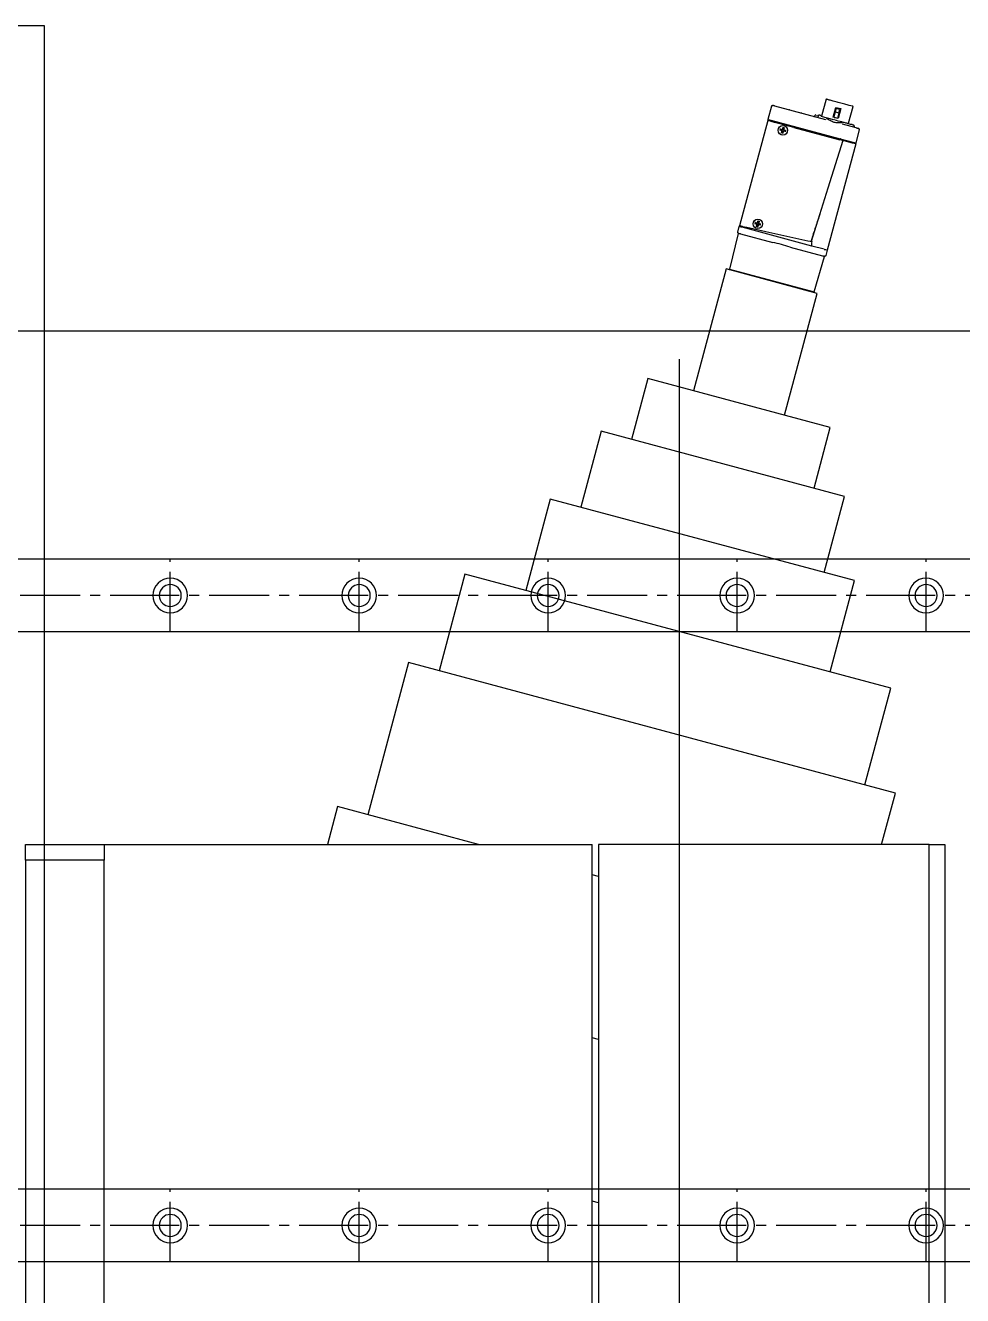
# Model space of a CAD drawing. Extents: x 500 to 100500, y -14500 to 21140.
# Drawn here: x 12942.7 to 13240.3, y -6461.3 to -6058 of the extents above; entities that cross this region are included whole.
import ezdxf

# ---------------------------------------------------------------- set-up
doc = ezdxf.new("R2010")
doc.units = 0
doc.linetypes.add('CENTER2', pattern=[28.575, 19.05, -3.175, 3.175, -3.175])
doc.layers.get('0').update_dxf_attribs({"linetype": 'CONTINUOUS'})
doc.layers.add('D', color=7, linetype='CONTINUOUS')
doc.layers.add('M06SMMF-001B', color=7, linetype='CONTINUOUS')

# ---------------------------------------------------------------- blocks, each defined once
blk = doc.blocks.new('KA$C8c2c60d8')
at = {"layer": 'M06SMMF-001B', "color": 2}
for p, q in [((0, 938, 76.23), (400, 938, 76.23)), ((400, 938, 86.7), (400, 158, 97.17))]:
    blk.add_line(p, q, dxfattribs=at)
blk = doc.blocks.new('KA$C71AE73A2')
at = {"color": 150, "linetype": 'Continuous'}
for p, q in [((0, 11.5), (59.999998, 11.5)), ((0, -11.50015), (59.999998, -11.50015))]:
    blk.add_line(p, q, dxfattribs=at)
at = {"color": 1, "linetype": 'CENTER2'}
for p, q in [((0, 11.5), (0, -11.50015)), ((59.999998, 11.5), (59.999998, -11.50015)), ((0, 0), (59.999998, 0))]:
    blk.add_line(p, q, dxfattribs=at)
at = {"color": 150, "linetype": 'Continuous'}
for centre, radius, start, end in [((0, 0), 5.5, 270, 90), ((59.999998, 0), 5.5, 90, 270), ((0, 0), 3.5, 270, 90), ((59.999998, 0), 3.5, 90, 270)]:
    blk.add_arc(centre, radius, start, end, dxfattribs=at)
blk = doc.blocks.new('KF4X')
at = {"color": 7, "linetype": 'Continuous', "rotation": 180}
for p in [(87125.38, -119640.32, 69.39), (87185.38, -119640.32, 69.39), (87245.38, -119640.32, 69.39), (87305.38, -119640.32, 69.39), (87365.38, -119640.32, 69.39), (87425.38, -119640.32, 69.39)]:
    blk.add_blockref('KA$C71AE73A2', p, dxfattribs=at)
blk = doc.blocks.new('KSKDKFK')
at = {"layer": 'M06SMMF-001B'}
blk.add_line((-18468.91, -25893.19, -62.85), (-15968.91, -25893.19, -62.85), dxfattribs=at)
for p in [(-105004.29, 93663.14, -45.95), (-105004.29, 93463.14, -45.95)]:
    blk.add_blockref('KF4X', p, dxfattribs=at)
blk = doc.blocks.new('KJG24hsdfhahg')
at = {"color": 1, "linetype": 'Continuous', "lineweight": 25}
for p, q in [((-16406.02, -19332.2), (-16422.21, -19327.86)), ((-16405.93, -19325.7), (-16407.37, -19331.05)), ((-16423.25, -19327.89), (-16424.5, -19332.11)), ((-16409.51, -19330.85), (-16409.54, -19330.95)), ((-16408.38, -19330.69), (-16408.6, -19331.51)), ((-16403.53, -19332.25), (-16407.56, -19331.17)), ((-16403.7, -19331.37), (-16402.87, -19328.28)), ((-16402.15, -19331.79), (-16403.7, -19331.37)), ((-16403.03, -19329.67), (-16403.51, -19331.42)), ((-16402.76, -19328.62), (-16403.03, -19329.67)), ((-16403.03, -19329.67), (-16401.88, -19329.98)), ((-16402.87, -19328.28), (-16401.33, -19328.7)), ((-16401.6, -19328.93), (-16402.76, -19328.62)), ((-16401.91, -19328.85), (-16402.44, -19328.71)), ((-16401.88, -19329.98), (-16402.35, -19331.73)), ((-16401.33, -19328.7), (-16402.15, -19331.79)), ((-16401.88, -19329.98), (-16401.6, -19328.93)), ((-16398.82, -19333.34), (-16397.38, -19327.99)), ((-16424.48, -19332.43), (-16433.43, -19365.85)), ((-16424.5, -19332.11), (-16424.5, -19332.11)), ((-16424.5, -19332.11), (-16424.49, -19332.43)), ((-16423.51, -19332.69), (-16423.62, -19332.66)), ((-16423.54, -19332.37), (-16423.53, -19332.37)), ((-16423.53, -19332.37), (-16401.53, -19338.27)), ((-16423.51, -19332.69), (-16422.18, -19333.05)), ((-16416.25, -19334.63), (-16422.18, -19333.05)), ((-16420.15, -19335.65), (-16420.67, -19335.5)), ((-16420.58, -19335.15), (-16420.05, -19335.29)), ((-16420.13, -19335.57), (-16420.54, -19335.53)), ((-16420.45, -19335.19), (-16420.07, -19335.36)), ((-16420.09, -19335.58), (-16420.13, -19335.57)), ((-16420.07, -19335.36), (-16420.03, -19335.38)), ((-16419.9, -19335.97), (-16419.88, -19335.93)), ((-16419.75, -19335.11), (-16419.6, -19334.59)), ((-16419.68, -19335.17), (-16419.67, -19335.13)), ((-16419.67, -19335.13), (-16419.63, -19334.72)), ((-16419.47, -19335.19), (-16419.48, -19335.23)), ((-16419.3, -19334.81), (-16419.47, -19335.19)), ((-16419.26, -19334.68), (-16419.39, -19335.21)), ((-16419.29, -19335.8), (-16419.33, -19335.78)), ((-16418.79, -19336), (-16419.31, -19335.87)), ((-16418.91, -19335.96), (-16419.29, -19335.8)), ((-16419.28, -19335.58), (-16419.24, -19335.59)), ((-16419.24, -19335.59), (-16418.83, -19335.63)), ((-16419.22, -19335.51), (-16418.69, -19335.66)), ((-16416.25, -19334.63), (-16401.6, -19338.56)), ((-16403.07, -19332.11), (-16403.33, -19332.04)), ((-16396.36, -19334.79), (-16400.75, -19333.61)), ((-16397.82, -19333.78), (-16397.76, -19333.53)), ((-16397.08, -19334.29), (-16397.05, -19334.18)), ((-16395.47, -19335.33), (-16396.5, -19339.62)), ((-16425.77, -19337.05), (-16425.72, -19337.07)), ((-16420.11, -19336.48), (-16419.98, -19335.95)), ((-16420.07, -19336.35), (-16419.9, -19335.97)), ((-16419.61, -19336.05), (-16419.76, -19336.57)), ((-16419.69, -19336.02), (-16419.73, -19336.44)), ((-16419.68, -19335.98), (-16419.69, -19336.02)), ((-16396.57, -19339.91), (-16405.59, -19373.61)), ((-16400.29, -19338.91), (-16401.6, -19338.56)), ((-16401.53, -19338.27), (-16397.46, -19339.36)), ((-16400.27, -19338.92), (-16400.29, -19338.91)), ((-16400.27, -19338.92), (-16400.2, -19338.94)), ((-16397.53, -19339.65), (-16400.2, -19338.94)), ((-16396.57, -19339.91), (-16397.53, -19339.65)), ((-16396.57, -19339.91), (-16396.5, -19339.62)), ((-16396.57, -19339.91), (-16396.5, -19339.62)), ((-16432.19, -19361.21), (-16432.24, -19361.2)), ((-16434.03, -19367.87), (-16433.61, -19366.11)), ((-16433.61, -19366.11), (-16433.43, -19365.85)), ((-16410.46, -19372.32), (-16432.64, -19366.37)), ((-16432.46, -19366.06), (-16431.11, -19366.36)), ((-16431.11, -19366.36), (-16425.11, -19367.68)), ((-16428.11, -19365.35), (-16428.63, -19365.2)), ((-16428.54, -19364.86), (-16428.01, -19364.99)), ((-16428.09, -19365.27), (-16428.5, -19365.23)), ((-16428.41, -19364.9), (-16428.03, -19365.06)), ((-16428.05, -19365.28), (-16428.09, -19365.27)), ((-16428.07, -19366.18), (-16427.93, -19365.65)), ((-16428.03, -19365.06), (-16427.99, -19365.08)), ((-16428.03, -19366.05), (-16427.86, -19365.67)), ((-16427.86, -19365.67), (-16427.84, -19365.63)), ((-16427.57, -19365.75), (-16427.72, -19366.27)), ((-16427.71, -19364.81), (-16427.56, -19364.29)), ((-16427.65, -19365.73), (-16427.69, -19366.14)), ((-16427.64, -19365.69), (-16427.65, -19365.73)), ((-16427.64, -19364.88), (-16427.63, -19364.84)), ((-16427.63, -19364.84), (-16427.59, -19364.42)), ((-16427.42, -19364.89), (-16427.44, -19364.93)), ((-16427.26, -19364.51), (-16427.42, -19364.89)), ((-16427.22, -19364.38), (-16427.35, -19364.91)), ((-16427.25, -19365.5), (-16427.29, -19365.48)), ((-16426.74, -19365.71), (-16427.27, -19365.57)), ((-16426.87, -19365.67), (-16427.25, -19365.5)), ((-16427.24, -19365.28), (-16427.2, -19365.29)), ((-16427.2, -19365.29), (-16426.78, -19365.33)), ((-16427.17, -19365.21), (-16426.65, -19365.36)), ((-16425.11, -19367.68), (-16411.76, -19370.63)), ((-16433.93, -19368.31), (-16436.66, -19379.69)), ((-16433.14, -19368.41), (-16422.92, -19371.15)), ((-16411.76, -19370.63), (-16410.4, -19370.92)), ((-16417.38, -19372.64), (-16407.11, -19375.39)), ((-16406.56, -19373.36), (-16410.46, -19372.32)), ((-16409.74, -19386.9), (-16406.42, -19375.68)), ((-16406.45, -19375.72), (-16406.45, -19375.72)), ((-16405.59, -19373.61), (-16406.06, -19375.36)), ((-16437.74, -19379.6), (-16448.1, -19418.24)), ((-16408.76, -19387.37), (-16437.74, -19379.6)), ((-16436.66, -19379.69), (-16436.52, -19379.93)), ((-16436.66, -19379.69), (-16409.74, -19386.9)), ((-16419.12, -19426.01), (-16408.76, -19387.37)), ((-16409.99, -19387.04), (-16409.74, -19386.9)), ((-16462.58, -19414.36), (-16467.76, -19433.68)), ((-16404.63, -19429.89), (-16462.58, -19414.36)), ((-16477.42, -19431.09), (-16483.89, -19455.24)), ((-16400.15, -19451.8), (-16477.42, -19431.09)), ((-16409.8, -19449.21), (-16404.63, -19429.89)), ((-16493.55, -19452.65), (-16501.31, -19481.63)), ((-16396.96, -19478.53), (-16493.55, -19452.65)), ((-16406.62, -19475.94), (-16400.15, -19451.8)), ((-16520.63, -19476.45), (-16528.86, -19507.17)), ((-16385.4, -19512.69), (-16520.63, -19476.45)), ((-16404.72, -19507.51), (-16396.96, -19478.53)), ((-16538.52, -19504.58), (-16551.46, -19552.88)), ((-16383.97, -19545.99), (-16538.52, -19504.58)), ((-16393.63, -19543.4), (-16385.4, -19512.69)), ((-16388.34, -19562.27), (-16383.97, -19545.99)), ((-16561.12, -19550.29), (-16564.33, -19562.27)), ((-16516.39, -19562.27), (-16561.12, -19550.29)), ((-16660.23, -19567.27), (-16660.23, -19562.27)), ((-16660.23, -19562.27), (-16635.23, -19562.27)), ((-16635.23, -19562.27), (-16635.23, -19567.27)), ((-16635.23, -19562.27), (-16480.23, -19562.27)), ((-16480.23, -19762.27), (-16480.23, -19562.27)), ((-16478.23, -19562.27), (-16478.23, -19762.27)), ((-16373.23, -19562.27), (-16478.23, -19562.27)), ((-16373.23, -19762.27), (-16373.23, -19562.27)), ((-16373.23, -19562.27), (-16368.23, -19562.27)), ((-16368.23, -19562.27), (-16368.23, -19762.27)), ((-16635.23, -19567.27), (-16660.23, -19567.27)), ((-16660.23, -19567.27), (-16660.23, -19757.27)), ((-16635.23, -19757.27), (-16635.23, -19567.27)), ((-16478.23, -19572.5), (-16480.23, -19571.96)), ((-16478.23, -19624.26), (-16480.23, -19623.73)), ((-16478.23, -19676.03), (-16480.23, -19675.49))]:
    blk.add_line(p, q, dxfattribs=at)
at = {"color": 1, "linetype": 'Continuous', "lineweight": 25, "flags": 128}
blk.add_lwpolyline([(-16400.61, -19338.82), (-16405.37, -19353.9), (-16410.72, -19370.85)], dxfattribs=at)
at = {"color": 1, "linetype": 'Continuous', "lineweight": 25}
for centre in [(-16419.68, -19335.58), (-16427.64, -19365.28)]:
    blk.add_circle(centre, 1.5, dxfattribs=at)
for centre, radius, start, end in [((-16417.49, -19329.23), 0.2, 75, 134.999), ((-16414.06, -19330.15), 0.2, 14.9842, 75), ((-16409.83, -19330.87), 0.3, 255, 343.5), ((-16409.32, -19330.9), 0.2, 75, 163.5), ((-16408.99, -19330.99), 0.2, 346.5, 75), ((-16419.68, -19335.58), 0.405, 150.0998, 179.9002), ((-16419.68, -19335.58), 0.405, 240.0998, 269.9002), ((-16419.68, -19335.58), 0.405, 60.0998, 89.9002), ((-16419.68, -19335.58), 0.405, 330.0998, 359.9002), ((-16397.25, -19334.14), 0.2, 346.5, 75), ((-16396.79, -19334.36), 0.3, 166.5, 255), ((-16427.64, -19365.28), 0.405, 150.0998, 179.9002), ((-16427.64, -19365.28), 0.405, 240.0998, 269.9002), ((-16427.64, -19365.28), 0.405, 60.0998, 89.9002), ((-16427.64, -19365.28), 0.405, 330.0998, 359.9002)]:
    blk.add_arc(centre, radius, start, end, dxfattribs=at)
blk.add_ellipse((-16406.56, -19373.35), major_axis=(0.966, -0.259), ratio=0.013091, start_param=4.712389, end_param=6.283185, dxfattribs=at)
for points in [[(-16423.25, -19327.89), (-16423.23, -19327.85), (-16423.2, -19327.78), (-16423.11, -19327.7), (-16423, -19327.66), (-16422.92, -19327.68), (-16422.88, -19327.68)], [(-16397.38, -19327.99), (-16397.45, -19327.97), (-16397.58, -19327.94), (-16398.56, -19327.68), (-16399.98, -19327.3), (-16401.66, -19326.85), (-16403.34, -19326.4), (-16404.75, -19326.02), (-16405.74, -19325.75), (-16405.87, -19325.72), (-16405.93, -19325.7)], [(-16423.62, -19332.66), (-16423.73, -19332.63), (-16423.96, -19332.57), (-16424.25, -19332.49), (-16424.45, -19332.44), (-16424.48, -19332.43), (-16424.49, -19332.43)], [(-16419.98, -19335.95), (-16419.97, -19335.92), (-16419.96, -19335.85), (-16420, -19335.76), (-16420.06, -19335.69), (-16420.12, -19335.66), (-16420.15, -19335.65)], [(-16420.05, -19335.29), (-16420.02, -19335.29), (-16419.96, -19335.3), (-16419.86, -19335.26), (-16419.79, -19335.2), (-16419.76, -19335.14), (-16419.75, -19335.11)], [(-16419.31, -19335.87), (-16419.34, -19335.87), (-16419.41, -19335.86), (-16419.5, -19335.89), (-16419.58, -19335.96), (-16419.6, -19336.02), (-16419.61, -19336.05)], [(-16419.39, -19335.21), (-16419.39, -19335.24), (-16419.4, -19335.3), (-16419.37, -19335.4), (-16419.3, -19335.47), (-16419.24, -19335.5), (-16419.22, -19335.51)], [(-16395.68, -19334.97), (-16395.64, -19334.98), (-16395.57, -19335.01), (-16395.49, -19335.1), (-16395.45, -19335.21), (-16395.46, -19335.29), (-16395.47, -19335.33)], [(-16433.82, -19368.23), (-16433.85, -19368.22), (-16433.93, -19368.19), (-16434, -19368.1), (-16434.05, -19367.99), (-16434.04, -19367.91), (-16434.03, -19367.87)], [(-16427.93, -19365.65), (-16427.93, -19365.62), (-16427.92, -19365.55), (-16427.96, -19365.46), (-16428.02, -19365.39), (-16428.08, -19365.36), (-16428.11, -19365.35)], [(-16428.01, -19364.99), (-16427.98, -19364.99), (-16427.91, -19365), (-16427.82, -19364.97), (-16427.75, -19364.9), (-16427.72, -19364.84), (-16427.71, -19364.81)], [(-16427.27, -19365.57), (-16427.3, -19365.57), (-16427.37, -19365.56), (-16427.46, -19365.6), (-16427.53, -19365.66), (-16427.56, -19365.72), (-16427.57, -19365.75)], [(-16427.35, -19364.91), (-16427.35, -19364.94), (-16427.36, -19365.01), (-16427.33, -19365.1), (-16427.26, -19365.17), (-16427.2, -19365.2), (-16427.17, -19365.21)], [(-16406.06, -19375.36), (-16406.08, -19375.4), (-16406.11, -19375.47), (-16406.2, -19375.55), (-16406.31, -19375.59), (-16406.39, -19375.58), (-16406.43, -19375.57)]]:
    blk.add_open_spline(points, degree=3, dxfattribs=at)
for points, knots in [([(-16422.83, -19327.7), (-16422.87, -19327.69), (-16422.95, -19327.67), (-16423, -19327.68), (-16423.03, -19327.68)], [0, 0, 0, 0, 0.480528, 1, 1, 1, 1]), ([(-16422.21, -19327.86), (-16422.29, -19327.84), (-16422.42, -19327.8), (-16422.58, -19327.76), (-16422.69, -19327.73), (-16422.74, -19327.72), (-16422.77, -19327.71)], [0, 0, 0, 0, 0.3801107, 0.5864892, 0.7936326, 1, 1, 1, 1]), ([(-16407.61, -19330.89), (-16407.74, -19330.86), (-16408.29, -19330.71), (-16408.34, -19330.7), (-16408.38, -19330.69)], [0, 0, 0, 0, 0.239409, 1, 1, 1, 1]), ([(-16424.5, -19332.11), (-16424.49, -19332.12), (-16424.46, -19332.13), (-16424.24, -19332.19), (-16423.92, -19332.28), (-16423.67, -19332.34), (-16423.54, -19332.37)], [0, 0, 0, 0, 0.250079, 0.5, 0.749921, 1, 1, 1, 1]), ([(-16420.67, -19335.5), (-16420.66, -19335.5), (-16420.63, -19335.51), (-16420.59, -19335.52), (-16420.56, -19335.53), (-16420.55, -19335.53), (-16420.54, -19335.53)], [0, 0, 0, 0, 0.25462, 0.498285, 0.749871, 1, 1, 1, 1]), ([(-16420.45, -19335.19), (-16420.46, -19335.19), (-16420.47, -19335.19), (-16420.5, -19335.18), (-16420.54, -19335.16), (-16420.57, -19335.16), (-16420.58, -19335.15)], [0, 0, 0, 0, 0.252798, 0.501911, 0.748026, 1, 1, 1, 1]), ([(-16419.88, -19335.93), (-16419.88, -19335.9), (-16419.88, -19335.84), (-16419.9, -19335.77), (-16419.92, -19335.72), (-16419.95, -19335.67), (-16420.01, -19335.62), (-16420.06, -19335.59), (-16420.09, -19335.58)], [0, 0, 0, 0, 0.248487, 0.381526, 0.5, 0.618379, 0.751513, 1, 1, 1, 1]), ([(-16420.03, -19335.38), (-16420, -19335.38), (-16419.94, -19335.38), (-16419.87, -19335.37), (-16419.82, -19335.34), (-16419.77, -19335.31), (-16419.72, -19335.25), (-16419.7, -19335.21), (-16419.68, -19335.17)], [0, 0, 0, 0, 0.248487, 0.381527, 0.5, 0.618379, 0.751513, 1, 1, 1, 1]), ([(-16419.33, -19335.78), (-16419.37, -19335.78), (-16419.42, -19335.77), (-16419.49, -19335.79), (-16419.55, -19335.82), (-16419.59, -19335.85), (-16419.65, -19335.9), (-16419.67, -19335.95), (-16419.68, -19335.98)], [0, 0, 0, 0, 0.248487, 0.381526, 0.5, 0.61838, 0.751513, 1, 1, 1, 1]), ([(-16419.6, -19334.59), (-16419.61, -19334.6), (-16419.61, -19334.63), (-16419.62, -19334.67), (-16419.63, -19334.7), (-16419.63, -19334.71), (-16419.63, -19334.72)], [0, 0, 0, 0, 0.25462, 0.498285, 0.749871, 1, 1, 1, 1]), ([(-16419.48, -19335.23), (-16419.48, -19335.26), (-16419.49, -19335.32), (-16419.47, -19335.39), (-16419.44, -19335.44), (-16419.41, -19335.49), (-16419.36, -19335.54), (-16419.31, -19335.56), (-16419.28, -19335.58)], [0, 0, 0, 0, 0.248487, 0.381526, 0.5, 0.618379, 0.751513, 1, 1, 1, 1]), ([(-16419.26, -19334.68), (-16419.26, -19334.7), (-16419.27, -19334.72), (-16419.28, -19334.76), (-16419.29, -19334.79), (-16419.29, -19334.8), (-16419.3, -19334.81)], [0, 0, 0, 0, 0.251974, 0.498089, 0.747202, 1, 1, 1, 1]), ([(-16418.69, -19335.66), (-16418.71, -19335.66), (-16418.73, -19335.65), (-16418.77, -19335.64), (-16418.8, -19335.63), (-16418.82, -19335.63), (-16418.83, -19335.63)], [0, 0, 0, 0, 0.25462, 0.498285, 0.749871, 1, 1, 1, 1]), ([(-16400.79, -19333.3), (-16401.21, -19333.23), (-16402.05, -19333.08), (-16403.48, -19333.26), (-16404.63, -19332.39), (-16405.43, -19332.1), (-16405.83, -19331.95)], [0, 0, 0, 0, 0.250383, 0.500565, 0.750141, 1, 1, 1, 1]), ([(-16397.19, -19333.94), (-16397.27, -19333.92), (-16397.4, -19333.89), (-16398.15, -19333.69), (-16398.93, -19333.48), (-16399.9, -19333.22), (-16401.3, -19332.84), (-16402.47, -19332.53), (-16403.23, -19332.33)], [0, 0, 0, 0, 0.239457, 0.368361, 0.5, 0.631639, 0.760543, 1, 1, 1, 1]), ([(-16396.36, -19334.79), (-16396.27, -19334.81), (-16396.14, -19334.85), (-16395.98, -19334.89), (-16395.87, -19334.92), (-16395.79, -19334.94), (-16395.7, -19334.96), (-16395.69, -19334.97), (-16395.68, -19334.97)], [0, 0, 0, 0, 0.239475, 0.369986, 0.5, 0.630503, 0.760525, 1, 1, 1, 1]), ([(-16395.55, -19335.05), (-16395.57, -19335.03), (-16395.61, -19334.99), (-16395.7, -19334.97), (-16395.74, -19334.96)], [0, 0, 0, 0, 0.519602, 1, 1, 1, 1]), ([(-16420.11, -19336.48), (-16420.1, -19336.46), (-16420.1, -19336.44), (-16420.09, -19336.4), (-16420.08, -19336.37), (-16420.07, -19336.35), (-16420.07, -19336.35)], [0, 0, 0, 0, 0.2519738, 0.4980887, 0.7472021, 1, 1, 1, 1]), ([(-16419.76, -19336.57), (-16419.76, -19336.55), (-16419.75, -19336.53), (-16419.74, -19336.49), (-16419.74, -19336.46), (-16419.73, -19336.44), (-16419.73, -19336.44)], [0, 0, 0, 0, 0.25462, 0.498285, 0.749871, 1, 1, 1, 1]), ([(-16418.79, -19336), (-16418.8, -19336), (-16418.83, -19335.99), (-16418.86, -19335.98), (-16418.89, -19335.97), (-16418.91, -19335.97), (-16418.91, -19335.96)], [0, 0, 0, 0, 0.251974, 0.498089, 0.747202, 1, 1, 1, 1]), ([(-16400.29, -19338.91), (-16400.61, -19338.69), (-16401, -19338.42), (-16401.44, -19338.29), (-16401.53, -19338.27)], [0, 0, 0, 0, 0.815362, 1, 1, 1, 1]), ([(-16397.46, -19339.36), (-16397.33, -19339.39), (-16397.08, -19339.46), (-16396.76, -19339.54), (-16396.54, -19339.6), (-16396.51, -19339.61), (-16396.5, -19339.62)], [0, 0, 0, 0, 0.250005, 0.5, 0.749995, 1, 1, 1, 1]), ([(-16407.86, -19361.79), (-16408.16, -19362.7), (-16409.14, -19365.72), (-16410.11, -19368.74), (-16410.78, -19370.84)], [0, 0, 0, 0, 0.303192, 1, 1, 1, 1]), ([(-16432.64, -19366.37), (-16432.75, -19366.35), (-16432.97, -19366.29), (-16433.26, -19366.21), (-16433.47, -19366.15), (-16433.59, -19366.12), (-16433.6, -19366.12), (-16433.61, -19366.11)], [0, 0, 0, 0, 0.211801, 0.426453, 0.639582, 0.852052, 1, 1, 1, 1]), ([(-16433.43, -19365.85), (-16433.42, -19365.85), (-16433.4, -19365.85), (-16433.28, -19365.88), (-16433.13, -19365.91), (-16432.93, -19365.96), (-16432.69, -19366.01), (-16432.54, -19366.04), (-16432.46, -19366.06)], [0, 0, 0, 0, 0.242423, 0.369331, 0.499676, 0.709684, 0.844908, 1, 1, 1, 1]), ([(-16428.63, -19365.2), (-16428.62, -19365.2), (-16428.59, -19365.21), (-16428.55, -19365.22), (-16428.52, -19365.23), (-16428.51, -19365.23), (-16428.5, -19365.23)], [0, 0, 0, 0, 0.25462, 0.498285, 0.749871, 1, 1, 1, 1]), ([(-16428.41, -19364.9), (-16428.41, -19364.89), (-16428.43, -19364.89), (-16428.46, -19364.88), (-16428.5, -19364.87), (-16428.52, -19364.86), (-16428.54, -19364.86)], [0, 0, 0, 0, 0.252798, 0.501911, 0.748026, 1, 1, 1, 1]), ([(-16428.07, -19366.18), (-16428.06, -19366.16), (-16428.06, -19366.14), (-16428.04, -19366.1), (-16428.03, -19366.07), (-16428.03, -19366.05), (-16428.03, -19366.05)], [0, 0, 0, 0, 0.251974, 0.498089, 0.747202, 1, 1, 1, 1]), ([(-16427.84, -19365.63), (-16427.84, -19365.6), (-16427.84, -19365.54), (-16427.85, -19365.47), (-16427.88, -19365.42), (-16427.91, -19365.37), (-16427.97, -19365.32), (-16428.01, -19365.29), (-16428.05, -19365.28)], [0, 0, 0, 0, 0.248487, 0.381526, 0.5, 0.61838, 0.751513, 1, 1, 1, 1]), ([(-16427.99, -19365.08), (-16427.96, -19365.08), (-16427.9, -19365.09), (-16427.83, -19365.07), (-16427.78, -19365.04), (-16427.73, -19365.01), (-16427.68, -19364.96), (-16427.65, -19364.91), (-16427.64, -19364.88)], [0, 0, 0, 0, 0.248487, 0.3815263, 0.4999999, 0.6183794, 0.751513, 1, 1, 1, 1]), ([(-16427.72, -19366.27), (-16427.72, -19366.26), (-16427.71, -19366.23), (-16427.7, -19366.19), (-16427.69, -19366.16), (-16427.69, -19366.14), (-16427.69, -19366.14)], [0, 0, 0, 0, 0.2546203, 0.498285, 0.7498711, 1, 1, 1, 1]), ([(-16427.29, -19365.48), (-16427.32, -19365.48), (-16427.38, -19365.47), (-16427.45, -19365.49), (-16427.5, -19365.52), (-16427.55, -19365.55), (-16427.6, -19365.6), (-16427.63, -19365.65), (-16427.64, -19365.69)], [0, 0, 0, 0, 0.248487, 0.3815272, 0.4999999, 0.6183796, 0.751513, 1, 1, 1, 1]), ([(-16427.56, -19364.29), (-16427.56, -19364.3), (-16427.57, -19364.33), (-16427.58, -19364.37), (-16427.59, -19364.4), (-16427.59, -19364.42), (-16427.59, -19364.42)], [0, 0, 0, 0, 0.25462, 0.498285, 0.749871, 1, 1, 1, 1]), ([(-16427.44, -19364.93), (-16427.44, -19364.96), (-16427.45, -19365.02), (-16427.43, -19365.09), (-16427.4, -19365.14), (-16427.37, -19365.19), (-16427.32, -19365.24), (-16427.27, -19365.27), (-16427.24, -19365.28)], [0, 0, 0, 0, 0.248487, 0.381527, 0.5, 0.618379, 0.751513, 1, 1, 1, 1]), ([(-16427.22, -19364.38), (-16427.22, -19364.4), (-16427.23, -19364.42), (-16427.24, -19364.46), (-16427.25, -19364.49), (-16427.25, -19364.51), (-16427.26, -19364.51)], [0, 0, 0, 0, 0.251974, 0.498089, 0.747202, 1, 1, 1, 1]), ([(-16426.74, -19365.71), (-16426.76, -19365.7), (-16426.78, -19365.69), (-16426.82, -19365.68), (-16426.85, -19365.67), (-16426.87, -19365.67), (-16426.87, -19365.67)], [0, 0, 0, 0, 0.251974, 0.498089, 0.747202, 1, 1, 1, 1]), ([(-16426.65, -19365.36), (-16426.66, -19365.36), (-16426.69, -19365.35), (-16426.73, -19365.34), (-16426.76, -19365.33), (-16426.78, -19365.33), (-16426.78, -19365.33)], [0, 0, 0, 0, 0.25462, 0.498285, 0.749871, 1, 1, 1, 1]), ([(-16433.82, -19368.23), (-16433.81, -19368.24), (-16433.79, -19368.24), (-16433.71, -19368.26), (-16433.6, -19368.29), (-16433.41, -19368.34), (-16433.23, -19368.39), (-16433.14, -19368.41)], [0, 0, 0, 0, 0.249567, 0.375431, 0.500456, 0.750684, 1, 1, 1, 1]), ([(-16417.38, -19372.64), (-16418.3, -19372.36), (-16420.13, -19371.82), (-16421.99, -19371.37), (-16422.92, -19371.15)], [0, 0, 0, 0, 0.500057, 1, 1, 1, 1]), ([(-16410.46, -19372.32), (-16410.46, -19372.32), (-16410.47, -19372.31), (-16410.49, -19372.3), (-16410.52, -19372.25), (-16410.55, -19372.04), (-16410.51, -19371.59), (-16410.44, -19371.19), (-16410.4, -19370.92)], [0, 0, 0, 0, 0.010792, 0.022323, 0.050218, 0.13504, 0.443379, 1, 1, 1, 1]), ([(-16407.11, -19375.39), (-16407.02, -19375.41), (-16406.89, -19375.45), (-16406.73, -19375.49), (-16406.63, -19375.52), (-16406.57, -19375.53), (-16406.54, -19375.54)], [0, 0, 0, 0, 0.380018, 0.586406, 0.793584, 1, 1, 1, 1]), ([(-16406.49, -19375.56), (-16406.45, -19375.56), (-16406.36, -19375.58), (-16406.3, -19375.58), (-16406.28, -19375.57)], [0, 0, 0, 0, 0.480099, 1, 1, 1, 1])]:
    blk.add_open_spline(points, degree=3, knots=knots, dxfattribs=at)

msp = doc.modelspace()

# ---------------------------------------------------------------- linework, layer by layer
at = {"layer": 'D'}
msp.add_line((13150.31, -6164.04, -118.12), (13150.31, -6964.04, -119.04), dxfattribs=at)

# ---------------------------------------------------------------- block references
for name, p in [('KJG24hsdfhahg', (29602.94, 13244.23, -97.17)), ('KSKDKFK', (30867.63, 19738.15, -55.27))]:
    msp.add_blockref(name, p, dxfattribs=at)
at = {"layer": 'M06SMMF-001B'}
msp.add_blockref('KA$C8c2c60d8', (12548.71, -6996.04, -195.05), dxfattribs=at)

doc.saveas('drawing.dxf')
